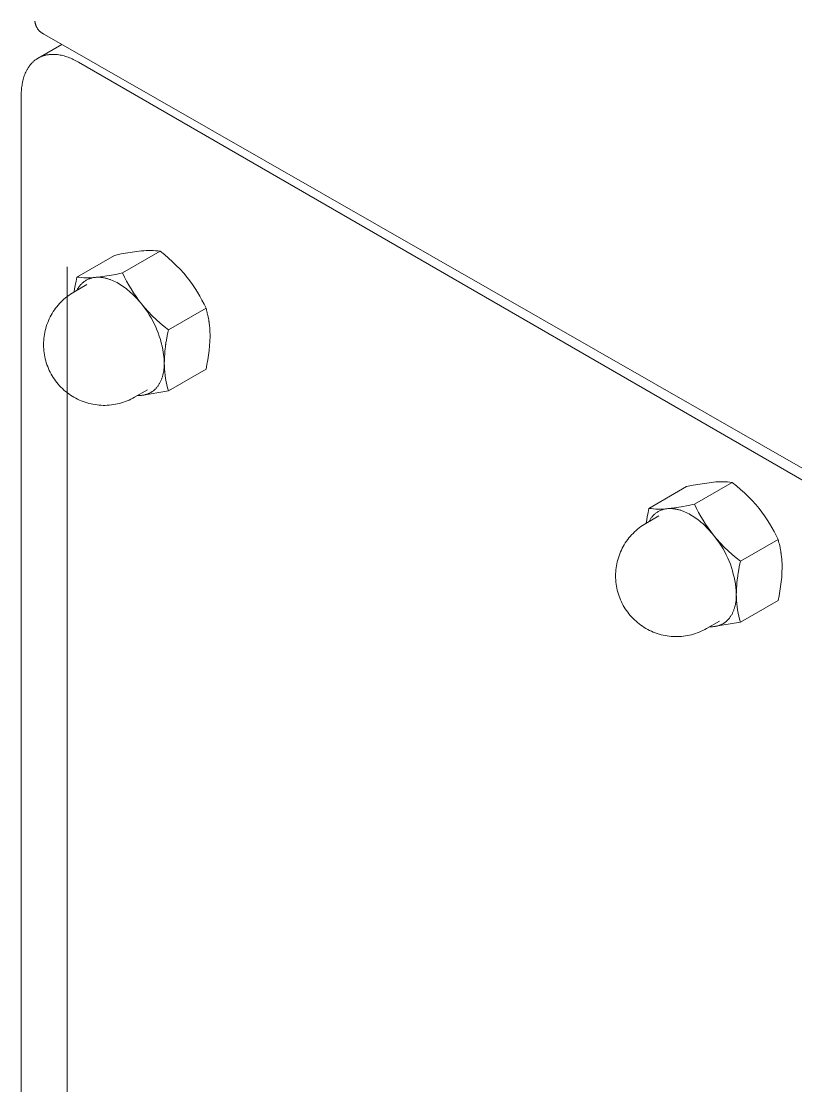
# Model space of a CAD drawing. Header units: millimetres. Extents: x -111 to 4919, y -143 to 3304.
# Drawn here: x 2769 to 2864.7, y 1771.6 to 1903.1 of the extents above; entities that cross this region are included whole.
import ezdxf

# ---------------------------------------------------------------- set-up
doc = ezdxf.new("R2010")
doc.units = ezdxf.units.MM
doc.layers.add('ZANO_R', color=7, linetype='Continuous', lineweight=0)

msp = doc.modelspace()

# ---------------------------------------------------------------- linework, layer by layer
at = {"layer": 'ZANO_R'}
for p, q in [((2770.7, 1903.05), (2770.69, 1903.12)), ((2770.71, 1902.99), (2770.7, 1903.05)), ((2770.72, 1902.92), (2770.71, 1902.99)), ((2770.73, 1902.86), (2770.72, 1902.92)), ((2770.75, 1902.79), (2770.73, 1902.86)), ((2770.77, 1902.73), (2770.75, 1902.79)), ((2770.79, 1902.67), (2770.77, 1902.73)), ((2770.81, 1902.6), (2770.79, 1902.67)), ((2770.83, 1902.54), (2770.81, 1902.6)), ((2770.86, 1902.48), (2770.83, 1902.54)), ((2770.89, 1902.42), (2770.86, 1902.48)), ((2770.92, 1902.36), (2770.89, 1902.42)), ((2770.95, 1902.31), (2770.92, 1902.36)), ((2770.98, 1902.25), (2770.95, 1902.31)), ((2771.02, 1902.19), (2770.98, 1902.25)), ((2771.06, 1902.14), (2771.02, 1902.19)), ((2771.1, 1902.09), (2771.06, 1902.14)), ((2771.14, 1902.04), (2771.1, 1902.09)), ((2771.18, 1901.99), (2771.14, 1902.04)), ((2771.23, 1901.94), (2771.18, 1901.99)), ((2771.27, 1901.89), (2771.23, 1901.94)), ((2771.32, 1901.85), (2771.27, 1901.89)), ((2771.37, 1901.8), (2771.32, 1901.85)), ((2771.42, 1901.76), (2771.37, 1901.8)), ((2771.47, 1901.72), (2771.42, 1901.76)), ((2771.53, 1901.68), (2771.47, 1901.72)), ((2771.58, 1901.65), (2771.53, 1901.68)), ((2771.64, 1901.61), (2771.58, 1901.65)), ((2771.7, 1901.58), (2771.64, 1901.61)), ((2771.75, 1901.55), (2771.7, 1901.58)), ((2771.75, 1901.55), (2771.81, 1901.51)), ((2771.81, 1901.51), (2771.88, 1901.48)), ((3086.08, 1721.65), (2771.88, 1901.48)), ((2771.08, 1898.56), (2774.01, 1900.26)), ((2770.26, 1897.9), (2770.31, 1897.96)), ((2770.31, 1897.96), (2770.37, 1898.01)), ((2770.37, 1898.01), (2770.42, 1898.07)), ((2770.42, 1898.07), (2770.47, 1898.12)), ((2770.47, 1898.12), (2770.53, 1898.17)), ((2770.53, 1898.17), (2770.59, 1898.22)), ((2770.59, 1898.22), (2770.65, 1898.27)), ((2770.65, 1898.27), (2770.7, 1898.31)), ((2770.7, 1898.31), (2770.76, 1898.36)), ((2770.76, 1898.36), (2770.83, 1898.4)), ((2770.83, 1898.4), (2770.89, 1898.44)), ((2770.89, 1898.44), (2770.95, 1898.48)), ((2770.95, 1898.48), (2771.01, 1898.52)), ((2771.01, 1898.52), (2771.08, 1898.56)), ((2771.08, 1898.56), (2771.14, 1898.6)), ((2771.14, 1898.6), (2771.21, 1898.63)), ((2771.21, 1898.63), (2771.28, 1898.67)), ((2771.28, 1898.67), (2771.34, 1898.7)), ((2771.34, 1898.7), (2771.41, 1898.73)), ((2771.41, 1898.73), (2771.48, 1898.76)), ((2771.48, 1898.76), (2771.55, 1898.79)), ((2771.55, 1898.79), (2771.62, 1898.81)), ((2771.62, 1898.81), (2771.69, 1898.84)), ((2771.69, 1898.84), (2771.76, 1898.86)), ((2771.76, 1898.86), (2771.84, 1898.88)), ((2771.84, 1898.88), (2771.91, 1898.9)), ((2771.91, 1898.9), (2771.98, 1898.92)), ((2771.98, 1898.92), (2772.06, 1898.94)), ((2772.06, 1898.94), (2772.13, 1898.96)), ((2772.13, 1898.96), (2772.21, 1898.97)), ((2772.21, 1898.97), (2772.28, 1898.98)), ((2772.28, 1898.98), (2772.36, 1898.99)), ((2772.36, 1898.99), (2772.44, 1899)), ((2772.44, 1899), (2772.52, 1899.01)), ((2772.52, 1899.01), (2772.59, 1899.02)), ((2772.59, 1899.02), (2772.67, 1899.02)), ((2772.67, 1899.02), (2772.75, 1899.03)), ((2772.75, 1899.03), (2772.83, 1899.03)), ((2772.83, 1899.03), (2772.91, 1899.03)), ((2772.91, 1899.03), (2772.99, 1899.03)), ((2772.99, 1899.03), (2773.07, 1899.03)), ((2773.07, 1899.03), (2773.15, 1899.02)), ((2773.15, 1899.02), (2773.31, 1899.01)), ((2773.31, 1899.01), (2773.47, 1899)), ((2773.47, 1899), (2773.64, 1898.97)), ((2773.64, 1898.97), (2773.8, 1898.95)), ((2773.8, 1898.95), (2773.97, 1898.91)), ((2773.97, 1898.91), (2774.13, 1898.88)), ((2774.13, 1898.88), (2774.3, 1898.83)), ((2774.3, 1898.83), (2774.46, 1898.78)), ((2774.46, 1898.78), (2774.63, 1898.73)), ((2774.63, 1898.73), (2774.79, 1898.67)), ((2774.79, 1898.67), (2774.95, 1898.61)), ((2774.95, 1898.61), (2775.12, 1898.55)), ((2775.12, 1898.55), (2775.28, 1898.48)), ((2775.28, 1898.48), (2775.44, 1898.4)), ((2775.44, 1898.4), (2775.6, 1898.32)), ((2775.6, 1898.32), (2775.76, 1898.24)), ((2775.76, 1898.24), (2775.92, 1898.16)), ((2775.92, 1898.16), (2776.08, 1898.07)), ((3080.13, 1722.52), (2776.08, 1898.07)), ((2769.44, 1896.55), (2769.5, 1896.7)), ((2769.5, 1896.7), (2769.57, 1896.85)), ((2769.57, 1896.85), (2769.64, 1897)), ((2769.64, 1897), (2769.68, 1897.07)), ((2769.68, 1897.07), (2769.72, 1897.14)), ((2769.72, 1897.14), (2769.76, 1897.21)), ((2769.76, 1897.21), (2769.8, 1897.28)), ((2769.8, 1897.28), (2769.84, 1897.35)), ((2769.84, 1897.35), (2769.88, 1897.41)), ((2769.88, 1897.41), (2769.92, 1897.48)), ((2769.92, 1897.48), (2769.97, 1897.54)), ((2769.97, 1897.54), (2770.02, 1897.61)), ((2770.02, 1897.61), (2770.06, 1897.67)), ((2770.06, 1897.67), (2770.11, 1897.73)), ((2770.11, 1897.73), (2770.16, 1897.79)), ((2770.16, 1897.79), (2770.21, 1897.85)), ((2770.21, 1897.85), (2770.26, 1897.9)), ((2769.1, 1895.23), (2769.12, 1895.4)), ((2769.12, 1895.4), (2769.16, 1895.57)), ((2769.16, 1895.57), (2769.19, 1895.74)), ((2769.19, 1895.74), (2769.23, 1895.91)), ((2769.23, 1895.91), (2769.28, 1896.07)), ((2769.28, 1896.07), (2769.33, 1896.24)), ((2769.33, 1896.24), (2769.38, 1896.39)), ((2769.38, 1896.39), (2769.44, 1896.55)), ((2769.01, 1894.34), (2769.02, 1894.52)), ((2769.01, 1894.17), (2769.01, 1894.34)), ((2769.01, 1893.98), (2769.01, 1894.17)), ((2769.01, 1893.98), (2769.01, 1572.29)), ((2769.02, 1894.52), (2769.03, 1894.7)), ((2769.03, 1894.7), (2769.05, 1894.88)), ((2769.05, 1894.88), (2769.07, 1895.06)), ((2769.07, 1895.06), (2769.1, 1895.23)), ((2780.52, 1874.19), (2781.35, 1874.37)), ((2781.35, 1874.37), (2782.18, 1874.51)), ((2781.53, 1872.02), (2786.18, 1874.7)), ((2782.18, 1874.51), (2783.02, 1874.64)), ((2783.02, 1874.64), (2783.86, 1874.74)), ((2783.86, 1874.74), (2784.15, 1874.76)), ((2784.15, 1874.76), (2784.44, 1874.78)), ((2784.44, 1874.78), (2784.73, 1874.79)), ((2784.73, 1874.79), (2785.02, 1874.79)), ((2785.02, 1874.79), (2785.31, 1874.78)), ((2785.31, 1874.78), (2785.6, 1874.76)), ((2785.6, 1874.76), (2785.89, 1874.74)), ((2785.89, 1874.74), (2786.18, 1874.7)), ((2786.18, 1874.7), (2786.7, 1874.29)), ((2786.7, 1874.29), (2787.21, 1873.86)), ((2780.52, 1874.19), (2775.88, 1871.51)), ((2787.21, 1873.86), (2787.7, 1873.41)), ((2787.7, 1873.41), (2788.17, 1872.95)), ((2788.17, 1872.95), (2788.64, 1872.47)), ((2774.66, 1575.55), (2774.66, 1872.76)), ((2779.87, 1871.7), (2779.04, 1871.57)), ((2780.71, 1871.84), (2779.87, 1871.7)), ((2781.53, 1872.02), (2780.71, 1871.84)), ((2781.77, 1871.51), (2781.53, 1872.02)), ((2788.64, 1872.47), (2789.08, 1871.98)), ((2789.08, 1871.98), (2789.51, 1871.47)), ((2775.51, 1869.66), (2777.1, 1870.58)), ((2775.67, 1870.47), (2775.6, 1870.07)), ((2775.77, 1870.99), (2775.67, 1870.47)), ((2775.88, 1871.51), (2775.77, 1870.99)), ((2776.16, 1871.48), (2775.88, 1871.51)), ((2776.12, 1870.28), (2776.07, 1870.21)), ((2776.18, 1870.36), (2776.12, 1870.28)), ((2776.45, 1871.45), (2776.16, 1871.48)), ((2776.24, 1870.44), (2776.18, 1870.36)), ((2776.3, 1870.51), (2776.24, 1870.44)), ((2776.36, 1870.58), (2776.3, 1870.51)), ((2776.43, 1870.65), (2776.36, 1870.58)), ((2776.5, 1870.72), (2776.43, 1870.65)), ((2776.74, 1871.43), (2776.45, 1871.45)), ((2776.57, 1870.78), (2776.5, 1870.72)), ((2776.64, 1870.84), (2776.57, 1870.78)), ((2776.71, 1870.9), (2776.64, 1870.84)), ((2776.79, 1870.96), (2776.71, 1870.9)), ((2777.04, 1871.42), (2776.74, 1871.43)), ((2776.87, 1871.01), (2776.79, 1870.96)), ((2776.95, 1871.06), (2776.87, 1871.01)), ((2777.03, 1871.11), (2776.95, 1871.06)), ((2777.11, 1871.16), (2777.03, 1871.11)), ((2777.33, 1871.42), (2777.04, 1871.42)), ((2777.2, 1871.2), (2777.11, 1871.16)), ((2777.28, 1871.24), (2777.2, 1871.2)), ((2777.37, 1871.28), (2777.28, 1871.24)), ((2777.62, 1871.43), (2777.33, 1871.42)), ((2777.46, 1871.31), (2777.37, 1871.28)), ((2777.55, 1871.34), (2777.46, 1871.31)), ((2777.64, 1871.37), (2777.55, 1871.34)), ((2777.91, 1871.45), (2777.62, 1871.43)), ((2777.73, 1871.39), (2777.64, 1871.37)), ((2777.82, 1871.42), (2777.73, 1871.39)), ((2777.92, 1871.44), (2777.82, 1871.42)), ((2778.2, 1871.47), (2777.91, 1871.45)), ((2778.01, 1871.45), (2777.92, 1871.44)), ((2778.1, 1871.46), (2778.01, 1871.45)), ((2778.2, 1871.47), (2778.1, 1871.46)), ((2779.04, 1871.57), (2778.2, 1871.47)), ((2778.28, 1871.48), (2778.2, 1871.47)), ((2778.35, 1871.48), (2778.28, 1871.48)), ((2778.43, 1871.49), (2778.35, 1871.48)), ((2778.51, 1871.49), (2778.43, 1871.49)), ((2778.59, 1871.48), (2778.51, 1871.49)), ((2778.68, 1871.48), (2778.59, 1871.48)), ((2778.76, 1871.48), (2778.68, 1871.48)), ((2778.84, 1871.47), (2778.76, 1871.48)), ((2778.93, 1871.46), (2778.84, 1871.47)), ((2779.01, 1871.45), (2778.93, 1871.46)), ((2779.1, 1871.44), (2779.01, 1871.45)), ((2779.18, 1871.42), (2779.1, 1871.44)), ((2779.27, 1871.41), (2779.18, 1871.42)), ((2779.36, 1871.39), (2779.27, 1871.41)), ((2779.45, 1871.37), (2779.36, 1871.39)), ((2779.54, 1871.34), (2779.45, 1871.37)), ((2779.63, 1871.32), (2779.54, 1871.34)), ((2779.72, 1871.29), (2779.63, 1871.32)), ((2779.81, 1871.26), (2779.72, 1871.29)), ((2779.9, 1871.23), (2779.81, 1871.26)), ((2779.99, 1871.2), (2779.9, 1871.23)), ((2780.09, 1871.17), (2779.99, 1871.2)), ((2780.27, 1871.09), (2780.09, 1871.17)), ((2780.46, 1871.01), (2780.27, 1871.09)), ((2780.65, 1870.92), (2780.46, 1871.01)), ((2780.84, 1870.82), (2780.65, 1870.92)), ((2781.03, 1870.71), (2780.84, 1870.82)), ((2781.22, 1870.6), (2781.03, 1870.71)), ((2781.41, 1870.48), (2781.22, 1870.6)), ((2781.59, 1870.35), (2781.41, 1870.48)), ((2781.78, 1870.22), (2781.59, 1870.35)), ((2782.02, 1871.01), (2781.77, 1871.51)), ((2782.29, 1870.52), (2782.02, 1871.01)), ((2782.58, 1870.04), (2782.29, 1870.52)), ((2789.51, 1871.47), (2789.85, 1871.03)), ((2789.85, 1871.03), (2790.18, 1870.58)), ((2790.18, 1870.58), (2790.49, 1870.11)), ((2774.47, 1868.93), (2774.67, 1869.09)), ((2774.67, 1869.09), (2774.87, 1869.24)), ((2774.87, 1869.24), (2775.08, 1869.39)), ((2775.08, 1869.39), (2775.29, 1869.53)), ((2775.29, 1869.53), (2775.51, 1869.66)), ((2775.6, 1870.07), (2775.54, 1869.67)), ((2775.93, 1869.96), (2775.89, 1869.87)), ((2775.97, 1870.04), (2775.93, 1869.96)), ((2776.02, 1870.13), (2775.97, 1870.04)), ((2776.07, 1870.21), (2776.02, 1870.13)), ((2781.97, 1870.08), (2781.78, 1870.22)), ((2782.15, 1869.93), (2781.97, 1870.08)), ((2782.34, 1869.78), (2782.15, 1869.93)), ((2782.52, 1869.62), (2782.34, 1869.78)), ((2782.69, 1869.46), (2782.52, 1869.62)), ((2782.87, 1869.57), (2782.58, 1870.04)), ((2782.87, 1869.29), (2782.69, 1869.46)), ((2783.19, 1869.1), (2782.87, 1869.57)), ((2783.04, 1869.12), (2782.87, 1869.29)), ((2783.21, 1868.95), (2783.04, 1869.12)), ((2783.51, 1868.65), (2783.19, 1869.1)), ((2790.49, 1870.11), (2790.79, 1869.64)), ((2790.79, 1869.64), (2791.08, 1869.16)), ((2791.08, 1869.16), (2791.34, 1868.67)), ((2773.25, 1867.65), (2773.41, 1867.85)), ((2773.41, 1867.85), (2773.57, 1868.05)), ((2773.57, 1868.05), (2773.74, 1868.24)), ((2773.74, 1868.24), (2773.91, 1868.42)), ((2773.91, 1868.42), (2774.09, 1868.6)), ((2774.09, 1868.6), (2774.28, 1868.77)), ((2774.28, 1868.77), (2774.47, 1868.93)), ((2783.38, 1868.77), (2783.21, 1868.95)), ((2783.54, 1868.58), (2783.38, 1868.77)), ((2783.86, 1868.21), (2783.51, 1868.65)), ((2783.7, 1868.4), (2783.54, 1868.58)), ((2783.86, 1868.21), (2783.7, 1868.4)), ((2784.29, 1867.7), (2783.86, 1868.21)), ((2784.12, 1867.88), (2783.86, 1868.21)), ((2784.37, 1867.54), (2784.12, 1867.88)), ((2784.73, 1867.21), (2784.29, 1867.7)), ((2791.84, 1867.66), (2787.19, 1864.98)), ((2791.34, 1868.67), (2791.6, 1868.17)), ((2791.6, 1868.17), (2791.84, 1867.66)), ((2791.84, 1867.66), (2791.89, 1867.47)), ((2772.37, 1866.12), (2772.47, 1866.35)), ((2772.47, 1866.35), (2772.58, 1866.58)), ((2772.58, 1866.58), (2772.7, 1866.8)), ((2772.7, 1866.8), (2772.83, 1867.02)), ((2772.83, 1867.02), (2772.96, 1867.24)), ((2772.96, 1867.24), (2773.1, 1867.45)), ((2773.1, 1867.45), (2773.25, 1867.65)), ((2784.61, 1867.2), (2784.37, 1867.54)), ((2784.83, 1866.85), (2784.61, 1867.2)), ((2785.19, 1866.73), (2784.73, 1867.21)), ((2785.05, 1866.49), (2784.83, 1866.85)), ((2785.25, 1866.12), (2785.05, 1866.49)), ((2785.67, 1866.27), (2785.19, 1866.73)), ((2791.9, 1867.42), (2791.89, 1867.47)), ((2791.9, 1867.42), (2791.94, 1867.27)), ((2791.97, 1867.16), (2791.94, 1867.27)), ((2791.97, 1867.16), (2792, 1867.07)), ((2792.04, 1866.87), (2792, 1867.07)), ((2792.04, 1866.87), (2792.05, 1866.81)), ((2792.07, 1866.72), (2792.05, 1866.81)), ((2792.07, 1866.72), (2792.09, 1866.65)), ((2792.11, 1866.56), (2792.09, 1866.65)), ((2792.11, 1866.56), (2792.13, 1866.45)), ((2792.14, 1866.38), (2792.13, 1866.45)), ((2792.14, 1866.38), (2792.17, 1866.23)), ((2771.97, 1864.92), (2772.03, 1865.16)), ((2772.03, 1865.16), (2772.1, 1865.41)), ((2772.1, 1865.41), (2772.18, 1865.65)), ((2772.18, 1865.65), (2772.27, 1865.89)), ((2772.27, 1865.89), (2772.37, 1866.12)), ((2785.44, 1865.75), (2785.25, 1866.12)), ((2785.62, 1865.37), (2785.44, 1865.75)), ((2785.78, 1864.99), (2785.62, 1865.37)), ((2786.16, 1865.82), (2785.67, 1866.27)), ((2786.67, 1865.39), (2786.16, 1865.82)), ((2787.19, 1864.98), (2786.67, 1865.39)), ((2792.17, 1866.2), (2792.17, 1866.23)), ((2792.17, 1866.2), (2792.2, 1866.02)), ((2792.21, 1865.99), (2792.2, 1866.02)), ((2792.21, 1865.99), (2792.23, 1865.8)), ((2792.24, 1865.76), (2792.23, 1865.8)), ((2792.24, 1865.76), (2792.26, 1865.58)), ((2792.3, 1865.17), (2792.26, 1865.58)), ((2792.3, 1865.17), (2792.31, 1865.12)), ((2792.32, 1864.98), (2792.31, 1865.12)), ((2771.78, 1863.67), (2771.8, 1863.92)), ((2771.8, 1863.92), (2771.83, 1864.17)), ((2771.83, 1864.17), (2771.87, 1864.42)), ((2771.87, 1864.42), (2771.91, 1864.67)), ((2771.91, 1864.67), (2771.97, 1864.92)), ((2785.94, 1864.6), (2785.78, 1864.99)), ((2786.07, 1864.2), (2785.94, 1864.6)), ((2786.2, 1863.8), (2786.07, 1864.2)), ((2786.31, 1863.4), (2786.2, 1863.8)), ((2786.94, 1863.68), (2786.95, 1863.76)), ((2787.03, 1864.2), (2786.95, 1863.76)), ((2787.03, 1864.2), (2787.05, 1864.32)), ((2787.08, 1864.46), (2787.05, 1864.32)), ((2787.08, 1864.46), (2787.12, 1864.66)), ((2787.19, 1864.98), (2787.12, 1864.66)), ((2792.32, 1864.98), (2792.32, 1864.89)), ((2792.33, 1864.76), (2792.32, 1864.89)), ((2792.32, 1863.6), (2792.34, 1864.18)), ((2792.33, 1864.76), (2792.33, 1864.66)), ((2792.34, 1864.49), (2792.33, 1864.66)), ((2792.34, 1864.49), (2792.34, 1864.42)), ((2792.34, 1864.18), (2792.34, 1864.42)), ((2771.76, 1863.42), (2771.78, 1863.67)), ((2771.76, 1863.16), (2771.76, 1863.42)), ((2771.76, 1862.91), (2771.76, 1863.16)), ((2771.78, 1862.66), (2771.76, 1862.91)), ((2771.8, 1862.4), (2771.78, 1862.66)), ((2771.83, 1862.15), (2771.8, 1862.4)), ((2786.41, 1862.99), (2786.31, 1863.4)), ((2786.49, 1862.58), (2786.41, 1862.99)), ((2786.56, 1862.17), (2786.49, 1862.58)), ((2786.76, 1862.4), (2786.75, 1862.31)), ((2786.76, 1862.4), (2786.78, 1862.61)), ((2786.79, 1862.66), (2786.78, 1862.61)), ((2786.79, 1862.66), (2786.82, 1862.88)), ((2786.82, 1862.91), (2786.85, 1863.12)), ((2786.82, 1862.91), (2786.82, 1862.88)), ((2786.86, 1863.17), (2786.85, 1863.12)), ((2786.86, 1863.17), (2786.88, 1863.35)), ((2786.89, 1863.42), (2786.88, 1863.35)), ((2786.89, 1863.42), (2786.92, 1863.56)), ((2786.94, 1863.68), (2786.92, 1863.56)), ((2792.16, 1861.85), (2792.23, 1862.43)), ((2792.23, 1862.43), (2792.29, 1863.01)), ((2792.29, 1863.01), (2792.32, 1863.6)), ((2771.87, 1861.9), (2771.83, 1862.15)), ((2771.91, 1861.65), (2771.87, 1861.9)), ((2771.97, 1861.41), (2771.91, 1861.65)), ((2772.03, 1861.16), (2771.97, 1861.41)), ((2772.1, 1860.92), (2772.03, 1861.16)), ((2786.62, 1861.75), (2786.56, 1862.17)), ((2786.66, 1861.33), (2786.62, 1861.75)), ((2786.68, 1860.92), (2786.66, 1861.33)), ((2786.68, 1860.92), (2786.69, 1861.08)), ((2786.69, 1861.4), (2786.7, 1861.51)), ((2786.69, 1861.4), (2786.69, 1861.23)), ((2786.69, 1861.16), (2786.69, 1861.23)), ((2786.69, 1861.16), (2786.69, 1861.08)), ((2786.7, 1861.65), (2786.73, 1861.98)), ((2786.7, 1861.65), (2786.7, 1861.51)), ((2786.73, 1861.98), (2786.75, 1862.31)), ((2791.96, 1860.69), (2792.07, 1861.27)), ((2792.07, 1861.27), (2792.16, 1861.85)), ((2772.18, 1860.68), (2772.1, 1860.92)), ((2772.27, 1860.44), (2772.18, 1860.68)), ((2772.37, 1860.2), (2772.27, 1860.44)), ((2772.47, 1859.97), (2772.37, 1860.2)), ((2772.58, 1859.75), (2772.47, 1859.97)), ((2786.58, 1859.73), (2786.61, 1859.92)), ((2786.61, 1859.92), (2786.64, 1860.12)), ((2786.64, 1860.12), (2786.66, 1860.31)), ((2786.66, 1860.31), (2786.67, 1860.51)), ((2786.67, 1860.51), (2786.68, 1860.71)), ((2786.69, 1860.52), (2786.68, 1860.92)), ((2786.68, 1860.71), (2786.68, 1860.92)), ((2786.71, 1860.13), (2786.69, 1860.52)), ((2786.74, 1859.74), (2786.71, 1860.13)), ((2787.19, 1857.44), (2791.84, 1860.12)), ((2791.84, 1860.12), (2791.96, 1860.69)), ((2772.7, 1859.52), (2772.58, 1859.75)), ((2772.83, 1859.3), (2772.7, 1859.52)), ((2772.96, 1859.09), (2772.83, 1859.3)), ((2773.1, 1858.88), (2772.96, 1859.09)), ((2773.25, 1858.67), (2773.1, 1858.88)), ((2773.41, 1858.47), (2773.25, 1858.67)), ((2773.57, 1858.28), (2773.41, 1858.47)), ((2786.1, 1858.37), (2786.15, 1858.45)), ((2786.15, 1858.45), (2786.18, 1858.52)), ((2786.18, 1858.52), (2786.22, 1858.6)), ((2786.22, 1858.6), (2786.26, 1858.68)), ((2786.26, 1858.68), (2786.29, 1858.76)), ((2786.29, 1858.76), (2786.33, 1858.84)), ((2786.33, 1858.84), (2786.36, 1858.93)), ((2786.36, 1858.93), (2786.39, 1859.01)), ((2786.39, 1859.01), (2786.42, 1859.1)), ((2786.42, 1859.1), (2786.45, 1859.18)), ((2786.45, 1859.18), (2786.47, 1859.27)), ((2786.47, 1859.27), (2786.5, 1859.36)), ((2786.5, 1859.36), (2786.52, 1859.45)), ((2786.52, 1859.45), (2786.54, 1859.55)), ((2786.54, 1859.55), (2786.56, 1859.64)), ((2786.56, 1859.64), (2786.58, 1859.73)), ((2786.78, 1859.35), (2786.74, 1859.74)), ((2786.84, 1858.96), (2786.78, 1859.35)), ((2786.91, 1858.58), (2786.84, 1858.96)), ((2786.99, 1858.2), (2786.91, 1858.58)), ((2773.74, 1858.09), (2773.57, 1858.28)), ((2773.91, 1857.9), (2773.74, 1858.09)), ((2774.09, 1857.73), (2773.91, 1857.9)), ((2774.28, 1857.55), (2774.09, 1857.73)), ((2774.47, 1857.39), (2774.28, 1857.55)), ((2774.67, 1857.23), (2774.47, 1857.39)), ((2774.87, 1857.08), (2774.67, 1857.23)), ((2783.01, 1856.67), (2784.6, 1857.59)), ((2783.86, 1856.89), (2787.19, 1857.44)), ((2784.74, 1857.11), (2784.81, 1857.14)), ((2784.81, 1857.14), (2784.87, 1857.17)), ((2784.87, 1857.17), (2784.94, 1857.21)), ((2784.94, 1857.21), (2785.01, 1857.24)), ((2785.01, 1857.24), (2785.07, 1857.28)), ((2785.07, 1857.28), (2785.14, 1857.32)), ((2785.14, 1857.32), (2785.2, 1857.37)), ((2785.2, 1857.37), (2785.27, 1857.41)), ((2785.27, 1857.41), (2785.33, 1857.46)), ((2785.33, 1857.46), (2785.39, 1857.5)), ((2785.39, 1857.5), (2785.45, 1857.55)), ((2785.45, 1857.55), (2785.51, 1857.61)), ((2785.51, 1857.61), (2785.56, 1857.66)), ((2785.56, 1857.66), (2785.62, 1857.72)), ((2785.62, 1857.72), (2785.67, 1857.77)), ((2785.67, 1857.77), (2785.73, 1857.83)), ((2785.73, 1857.83), (2785.78, 1857.89)), ((2785.78, 1857.89), (2785.83, 1857.96)), ((2785.83, 1857.96), (2785.88, 1858.02)), ((2785.88, 1858.02), (2785.93, 1858.09)), ((2785.93, 1858.09), (2785.97, 1858.16)), ((2785.97, 1858.16), (2786.02, 1858.23)), ((2786.02, 1858.23), (2786.06, 1858.3)), ((2786.06, 1858.3), (2786.1, 1858.37)), ((2787.08, 1857.81), (2786.99, 1858.2)), ((2787.19, 1857.44), (2787.08, 1857.81)), ((2775.08, 1856.93), (2774.87, 1857.08)), ((2775.29, 1856.8), (2775.08, 1856.93)), ((2775.51, 1856.67), (2775.29, 1856.8)), ((2775.73, 1856.54), (2775.51, 1856.67)), ((2775.96, 1856.43), (2775.73, 1856.54)), ((2776.19, 1856.32), (2775.96, 1856.43)), ((2776.42, 1856.22), (2776.19, 1856.32)), ((2776.65, 1856.13), (2776.42, 1856.22)), ((2776.89, 1856.04), (2776.65, 1856.13)), ((2777.14, 1855.97), (2776.89, 1856.04)), ((2777.38, 1855.9), (2777.14, 1855.97)), ((2777.63, 1855.84), (2777.38, 1855.9)), ((2777.87, 1855.79), (2777.63, 1855.84)), ((2780.89, 1855.84), (2780.64, 1855.79)), ((2781.14, 1855.9), (2780.89, 1855.84)), ((2781.38, 1855.97), (2781.14, 1855.9)), ((2781.63, 1856.04), (2781.38, 1855.97)), ((2781.86, 1856.13), (2781.63, 1856.04)), ((2782.1, 1856.22), (2781.86, 1856.13)), ((2782.33, 1856.32), (2782.1, 1856.22)), ((2782.56, 1856.43), (2782.33, 1856.32)), ((2782.79, 1856.54), (2782.56, 1856.43)), ((2783.01, 1856.67), (2782.79, 1856.54)), ((2783.34, 1856.86), (2783.6, 1856.87)), ((2783.39, 1856.88), (2783.5, 1856.88)), ((2783.5, 1856.88), (2783.62, 1856.88)), ((2783.6, 1856.87), (2783.86, 1856.89)), ((2783.62, 1856.88), (2783.74, 1856.88)), ((2783.74, 1856.88), (2783.86, 1856.89)), ((2783.86, 1856.89), (2783.93, 1856.9)), ((2783.93, 1856.9), (2784.01, 1856.91)), ((2784.01, 1856.91), (2784.08, 1856.92)), ((2784.08, 1856.92), (2784.16, 1856.93)), ((2784.16, 1856.93), (2784.23, 1856.95)), ((2784.23, 1856.95), (2784.31, 1856.97)), ((2784.31, 1856.97), (2784.38, 1856.99)), ((2784.38, 1856.99), (2784.45, 1857.01)), ((2784.45, 1857.01), (2784.53, 1857.03)), ((2784.53, 1857.03), (2784.6, 1857.05)), ((2784.6, 1857.05), (2784.67, 1857.08)), ((2784.67, 1857.08), (2784.74, 1857.11)), ((2778.12, 1855.75), (2777.87, 1855.79)), ((2778.37, 1855.71), (2778.12, 1855.75)), ((2778.63, 1855.69), (2778.37, 1855.71)), ((2778.88, 1855.67), (2778.63, 1855.69)), ((2779.13, 1855.66), (2778.88, 1855.67)), ((2779.39, 1855.66), (2779.13, 1855.66)), ((2779.64, 1855.67), (2779.39, 1855.66)), ((2779.89, 1855.69), (2779.64, 1855.67)), ((2780.14, 1855.71), (2779.89, 1855.69)), ((2780.4, 1855.75), (2780.14, 1855.71)), ((2780.64, 1855.79), (2780.4, 1855.75)), ((2851.23, 1845.62), (2846.59, 1842.93)), ((2851.23, 1845.62), (2852.06, 1845.79)), ((2852.06, 1845.79), (2852.89, 1845.94)), ((2852.24, 1843.44), (2856.89, 1846.12)), ((2852.89, 1845.94), (2853.73, 1846.06)), ((2853.73, 1846.06), (2854.57, 1846.16)), ((2854.57, 1846.16), (2854.86, 1846.19)), ((2854.86, 1846.19), (2855.15, 1846.21)), ((2855.15, 1846.21), (2855.44, 1846.21)), ((2855.44, 1846.21), (2855.73, 1846.21)), ((2855.73, 1846.21), (2856.02, 1846.2)), ((2856.02, 1846.2), (2856.31, 1846.19)), ((2856.31, 1846.19), (2856.6, 1846.16)), ((2856.6, 1846.16), (2856.89, 1846.12)), ((2856.89, 1846.12), (2857.41, 1845.71)), ((2857.41, 1845.71), (2857.92, 1845.28)), ((2857.92, 1845.28), (2858.41, 1844.83)), ((2858.41, 1844.83), (2858.89, 1844.37)), ((2858.89, 1844.37), (2859.35, 1843.89)), ((2846.59, 1842.93), (2846.48, 1842.41)), ((2846.88, 1842.9), (2846.59, 1842.93)), ((2847.17, 1842.87), (2846.88, 1842.9)), ((2847.46, 1842.85), (2847.17, 1842.87)), ((2847.75, 1842.84), (2847.46, 1842.85)), ((2848.04, 1842.84), (2847.75, 1842.84)), ((2848.08, 1842.7), (2847.99, 1842.66)), ((2848.33, 1842.85), (2848.04, 1842.84)), ((2848.17, 1842.73), (2848.08, 1842.7)), ((2848.26, 1842.76), (2848.17, 1842.73)), ((2848.35, 1842.79), (2848.26, 1842.76)), ((2848.62, 1842.87), (2848.33, 1842.85)), ((2848.44, 1842.82), (2848.35, 1842.79)), ((2848.53, 1842.84), (2848.44, 1842.82)), ((2848.63, 1842.86), (2848.53, 1842.84)), ((2848.91, 1842.9), (2848.62, 1842.87)), ((2848.72, 1842.87), (2848.63, 1842.86)), ((2848.81, 1842.89), (2848.72, 1842.87)), ((2848.91, 1842.9), (2848.81, 1842.89)), ((2849.75, 1842.99), (2848.91, 1842.9)), ((2848.99, 1842.9), (2848.91, 1842.9)), ((2849.06, 1842.91), (2848.99, 1842.9)), ((2849.14, 1842.91), (2849.06, 1842.91)), ((2849.22, 1842.91), (2849.14, 1842.91)), ((2849.3, 1842.91), (2849.22, 1842.91)), ((2849.39, 1842.9), (2849.3, 1842.91)), ((2849.47, 1842.9), (2849.39, 1842.9)), ((2849.55, 1842.89), (2849.47, 1842.9)), ((2849.64, 1842.88), (2849.55, 1842.89)), ((2849.72, 1842.87), (2849.64, 1842.88)), ((2849.81, 1842.86), (2849.72, 1842.87)), ((2850.58, 1843.12), (2849.75, 1842.99)), ((2849.89, 1842.84), (2849.81, 1842.86)), ((2849.98, 1842.83), (2849.89, 1842.84)), ((2850.07, 1842.81), (2849.98, 1842.83)), ((2850.16, 1842.79), (2850.07, 1842.81)), ((2850.25, 1842.77), (2850.16, 1842.79)), ((2850.34, 1842.74), (2850.25, 1842.77)), ((2850.43, 1842.72), (2850.34, 1842.74)), ((2850.52, 1842.69), (2850.43, 1842.72)), ((2850.61, 1842.66), (2850.52, 1842.69)), ((2851.42, 1843.27), (2850.58, 1843.12)), ((2852.24, 1843.44), (2851.42, 1843.27)), ((2852.48, 1842.93), (2852.24, 1843.44)), ((2852.73, 1842.44), (2852.48, 1842.93)), ((2859.35, 1843.89), (2859.79, 1843.4)), ((2859.79, 1843.4), (2860.22, 1842.9)), ((2860.22, 1842.9), (2860.56, 1842.45)), ((2846.22, 1841.08), (2847.81, 1842)), ((2846.31, 1841.5), (2846.25, 1841.1)), ((2846.38, 1841.89), (2846.31, 1841.5)), ((2846.48, 1842.41), (2846.38, 1841.89)), ((2846.64, 1841.38), (2846.6, 1841.3)), ((2846.68, 1841.47), (2846.64, 1841.38)), ((2846.73, 1841.55), (2846.68, 1841.47)), ((2846.78, 1841.63), (2846.73, 1841.55)), ((2846.83, 1841.71), (2846.78, 1841.63)), ((2846.89, 1841.78), (2846.83, 1841.71)), ((2846.95, 1841.86), (2846.89, 1841.78)), ((2847.01, 1841.93), (2846.95, 1841.86)), ((2847.07, 1842), (2847.01, 1841.93)), ((2847.14, 1842.07), (2847.07, 1842)), ((2847.21, 1842.14), (2847.14, 1842.07)), ((2847.28, 1842.2), (2847.21, 1842.14)), ((2847.35, 1842.26), (2847.28, 1842.2)), ((2847.42, 1842.32), (2847.35, 1842.26)), ((2847.5, 1842.38), (2847.42, 1842.32)), ((2847.58, 1842.43), (2847.5, 1842.38)), ((2847.66, 1842.48), (2847.58, 1842.43)), ((2847.74, 1842.53), (2847.66, 1842.48)), ((2847.82, 1842.58), (2847.74, 1842.53)), ((2847.91, 1842.62), (2847.82, 1842.58)), ((2847.99, 1842.66), (2847.91, 1842.62)), ((2850.7, 1842.62), (2850.61, 1842.66)), ((2850.8, 1842.59), (2850.7, 1842.62)), ((2850.98, 1842.51), (2850.8, 1842.59)), ((2851.17, 1842.43), (2850.98, 1842.51)), ((2851.36, 1842.34), (2851.17, 1842.43)), ((2851.55, 1842.24), (2851.36, 1842.34)), ((2851.74, 1842.14), (2851.55, 1842.24)), ((2851.93, 1842.02), (2851.74, 1842.14)), ((2852.12, 1841.9), (2851.93, 1842.02)), ((2852.3, 1841.78), (2852.12, 1841.9)), ((2852.49, 1841.64), (2852.3, 1841.78)), ((2852.68, 1841.5), (2852.49, 1841.64)), ((2852.86, 1841.36), (2852.68, 1841.5)), ((2853, 1841.94), (2852.73, 1842.44)), ((2853.05, 1841.2), (2852.86, 1841.36)), ((2853.29, 1841.46), (2853, 1841.94)), ((2853.59, 1840.99), (2853.29, 1841.46)), ((2860.56, 1842.45), (2860.89, 1842)), ((2860.89, 1842), (2861.2, 1841.53)), ((2861.2, 1841.53), (2861.5, 1841.06)), ((2844.8, 1840.02), (2844.99, 1840.19)), ((2844.99, 1840.19), (2845.18, 1840.36)), ((2845.18, 1840.36), (2845.38, 1840.52)), ((2845.38, 1840.52), (2845.58, 1840.67)), ((2845.58, 1840.67), (2845.79, 1840.81)), ((2845.79, 1840.81), (2846, 1840.95)), ((2846, 1840.95), (2846.22, 1841.08)), ((2853.23, 1841.05), (2853.05, 1841.2)), ((2853.41, 1840.88), (2853.23, 1841.05)), ((2853.58, 1840.72), (2853.41, 1840.88)), ((2853.75, 1840.54), (2853.58, 1840.72)), ((2853.9, 1840.53), (2853.59, 1840.99)), ((2853.92, 1840.37), (2853.75, 1840.54)), ((2854.23, 1840.07), (2853.9, 1840.53)), ((2854.09, 1840.19), (2853.92, 1840.37)), ((2854.25, 1840), (2854.09, 1840.19)), ((2854.57, 1839.63), (2854.23, 1840.07)), ((2861.5, 1841.06), (2861.79, 1840.58)), ((2861.79, 1840.58), (2862.05, 1840.09)), ((2862.05, 1840.09), (2862.31, 1839.59)), ((2843.67, 1838.66), (2843.81, 1838.87)), ((2843.81, 1838.87), (2843.96, 1839.07)), ((2843.96, 1839.07), (2844.12, 1839.27)), ((2844.12, 1839.27), (2844.28, 1839.47)), ((2844.28, 1839.47), (2844.45, 1839.66)), ((2844.45, 1839.66), (2844.62, 1839.84)), ((2844.62, 1839.84), (2844.8, 1840.02)), ((2854.41, 1839.82), (2854.25, 1840)), ((2854.57, 1839.63), (2854.41, 1839.82)), ((2855, 1839.12), (2854.57, 1839.63)), ((2854.83, 1839.3), (2854.57, 1839.63)), ((2855.08, 1838.97), (2854.83, 1839.3)), ((2855.44, 1838.63), (2855, 1839.12)), ((2855.32, 1838.62), (2855.08, 1838.97)), ((2862.55, 1839.08), (2857.9, 1836.4)), ((2862.31, 1839.59), (2862.55, 1839.08)), ((2862.55, 1839.08), (2862.6, 1838.89)), ((2862.61, 1838.84), (2862.6, 1838.89)), ((2862.61, 1838.84), (2862.66, 1838.69)), ((2842.98, 1837.31), (2843.08, 1837.54)), ((2843.08, 1837.54), (2843.18, 1837.77)), ((2843.18, 1837.77), (2843.29, 1838)), ((2843.29, 1838), (2843.41, 1838.22)), ((2843.41, 1838.22), (2843.54, 1838.44)), ((2843.54, 1838.44), (2843.67, 1838.66)), ((2855.54, 1838.27), (2855.32, 1838.62)), ((2855.9, 1838.15), (2855.44, 1838.63)), ((2855.76, 1837.91), (2855.54, 1838.27)), ((2855.96, 1837.55), (2855.76, 1837.91)), ((2856.38, 1837.69), (2855.9, 1838.15)), ((2856.15, 1837.17), (2855.96, 1837.55)), ((2856.87, 1837.25), (2856.38, 1837.69)), ((2862.68, 1838.58), (2862.66, 1838.69)), ((2862.68, 1838.58), (2862.71, 1838.49)), ((2862.75, 1838.3), (2862.71, 1838.49)), ((2862.75, 1838.3), (2862.75, 1838.28)), ((2862.79, 1838.14), (2862.75, 1838.28)), ((2862.79, 1838.14), (2862.8, 1838.08)), ((2862.82, 1837.98), (2862.8, 1838.08)), ((2862.82, 1837.98), (2862.84, 1837.87)), ((2862.85, 1837.81), (2862.84, 1837.87)), ((2862.85, 1837.81), (2862.88, 1837.66)), ((2862.89, 1837.62), (2862.88, 1837.66)), ((2862.89, 1837.62), (2862.91, 1837.44)), ((2862.92, 1837.41), (2862.91, 1837.44)), ((2862.92, 1837.41), (2862.95, 1837.22)), ((2842.58, 1835.85), (2842.62, 1836.09)), ((2842.62, 1836.09), (2842.68, 1836.34)), ((2842.68, 1836.34), (2842.74, 1836.59)), ((2842.74, 1836.59), (2842.81, 1836.83)), ((2842.81, 1836.83), (2842.89, 1837.07)), ((2842.89, 1837.07), (2842.98, 1837.31)), ((2856.33, 1836.79), (2856.15, 1837.17)), ((2856.49, 1836.41), (2856.33, 1836.79)), ((2856.65, 1836.02), (2856.49, 1836.41)), ((2857.38, 1836.82), (2856.87, 1837.25)), ((2857.9, 1836.4), (2857.38, 1836.82)), ((2857.9, 1836.4), (2857.83, 1836.08)), ((2862.95, 1837.18), (2862.95, 1837.22)), ((2862.95, 1837.18), (2862.97, 1837)), ((2863.01, 1836.6), (2862.97, 1837)), ((2863.01, 1836.6), (2863.02, 1836.55)), ((2863.03, 1836.4), (2863.02, 1836.55)), ((2863.03, 1836.4), (2863.03, 1836.31)), ((2863.04, 1836.18), (2863.03, 1836.31)), ((2863.04, 1836.18), (2863.04, 1836.08)), ((2842.47, 1834.84), (2842.49, 1835.09)), ((2842.47, 1834.58), (2842.47, 1834.84)), ((2842.49, 1835.09), (2842.51, 1835.34)), ((2842.51, 1835.34), (2842.54, 1835.6)), ((2842.54, 1835.6), (2842.58, 1835.85)), ((2856.78, 1835.62), (2856.65, 1836.02)), ((2856.91, 1835.22), (2856.78, 1835.62)), ((2857.02, 1834.82), (2856.91, 1835.22)), ((2857.12, 1834.41), (2857.02, 1834.82)), ((2857.61, 1834.85), (2857.59, 1834.77)), ((2857.61, 1834.85), (2857.63, 1834.98)), ((2857.65, 1835.1), (2857.63, 1834.98)), ((2857.65, 1835.1), (2857.66, 1835.18)), ((2857.74, 1835.62), (2857.66, 1835.18)), ((2857.74, 1835.62), (2857.76, 1835.74)), ((2857.79, 1835.88), (2857.76, 1835.74)), ((2857.79, 1835.88), (2857.83, 1836.08)), ((2863, 1834.43), (2863.03, 1835.02)), ((2863.03, 1835.02), (2863.05, 1835.61)), ((2863.05, 1835.92), (2863.04, 1836.08)), ((2863.05, 1835.92), (2863.05, 1835.84)), ((2863.05, 1835.61), (2863.05, 1835.84)), ((2842.47, 1834.33), (2842.47, 1834.58)), ((2842.49, 1834.08), (2842.47, 1834.33)), ((2842.51, 1833.83), (2842.49, 1834.08)), ((2842.54, 1833.57), (2842.51, 1833.83)), ((2842.58, 1833.32), (2842.54, 1833.57)), ((2857.2, 1834), (2857.12, 1834.41)), ((2857.27, 1833.59), (2857.2, 1834)), ((2857.33, 1833.17), (2857.27, 1833.59)), ((2857.44, 1833.4), (2857.46, 1833.73)), ((2857.47, 1833.82), (2857.46, 1833.73)), ((2857.47, 1833.82), (2857.5, 1834.03)), ((2857.5, 1834.08), (2857.53, 1834.3)), ((2857.5, 1834.08), (2857.5, 1834.03)), ((2857.53, 1834.33), (2857.56, 1834.54)), ((2857.53, 1834.33), (2857.53, 1834.3)), ((2857.57, 1834.59), (2857.56, 1834.54)), ((2857.57, 1834.59), (2857.59, 1834.77)), ((2862.87, 1833.27), (2862.94, 1833.85)), ((2862.94, 1833.85), (2863, 1834.43)), ((2842.62, 1833.07), (2842.58, 1833.32)), ((2842.68, 1832.83), (2842.62, 1833.07)), ((2842.74, 1832.58), (2842.68, 1832.83)), ((2842.81, 1832.34), (2842.74, 1832.58)), ((2842.89, 1832.1), (2842.81, 1832.34)), ((2857.37, 1832.76), (2857.33, 1833.17)), ((2857.39, 1832.34), (2857.37, 1832.76)), ((2857.39, 1832.34), (2857.4, 1832.5)), ((2857.4, 1831.95), (2857.39, 1832.34)), ((2857.39, 1832.14), (2857.39, 1832.34)), ((2857.4, 1832.82), (2857.41, 1832.93)), ((2857.4, 1832.82), (2857.4, 1832.65)), ((2857.4, 1832.58), (2857.4, 1832.65)), ((2857.4, 1832.58), (2857.4, 1832.5)), ((2857.41, 1833.07), (2857.44, 1833.4)), ((2857.41, 1833.07), (2857.41, 1832.93)), ((2862.67, 1832.11), (2862.78, 1832.69)), ((2862.78, 1832.69), (2862.87, 1833.27)), ((2842.98, 1831.86), (2842.89, 1832.1)), ((2843.08, 1831.63), (2842.98, 1831.86)), ((2843.18, 1831.4), (2843.08, 1831.63)), ((2843.29, 1831.17), (2843.18, 1831.4)), ((2843.41, 1830.94), (2843.29, 1831.17)), ((2843.54, 1830.73), (2843.41, 1830.94)), ((2857.21, 1830.78), (2857.23, 1830.88)), ((2857.23, 1830.88), (2857.25, 1830.97)), ((2857.25, 1830.97), (2857.27, 1831.06)), ((2857.27, 1831.06), (2857.29, 1831.15)), ((2857.29, 1831.15), (2857.32, 1831.34)), ((2857.32, 1831.34), (2857.35, 1831.54)), ((2857.35, 1831.54), (2857.37, 1831.74)), ((2857.37, 1831.74), (2857.38, 1831.93)), ((2857.38, 1831.93), (2857.39, 1832.14)), ((2857.42, 1831.56), (2857.4, 1831.95)), ((2857.45, 1831.16), (2857.42, 1831.56)), ((2857.49, 1830.78), (2857.45, 1831.16)), ((2857.9, 1828.86), (2862.55, 1831.54)), ((2862.55, 1831.54), (2862.67, 1832.11)), ((2843.67, 1830.51), (2843.54, 1830.73)), ((2843.81, 1830.3), (2843.67, 1830.51)), ((2843.96, 1830.09), (2843.81, 1830.3)), ((2844.12, 1829.89), (2843.96, 1830.09)), ((2844.28, 1829.7), (2844.12, 1829.89)), ((2844.45, 1829.51), (2844.28, 1829.7)), ((2856.59, 1829.44), (2856.64, 1829.51)), ((2856.64, 1829.51), (2856.68, 1829.58)), ((2856.68, 1829.58), (2856.73, 1829.65)), ((2856.73, 1829.65), (2856.77, 1829.72)), ((2856.77, 1829.72), (2856.82, 1829.79)), ((2856.82, 1829.79), (2856.86, 1829.87)), ((2856.86, 1829.87), (2856.9, 1829.94)), ((2856.9, 1829.94), (2856.93, 1830.02)), ((2856.93, 1830.02), (2856.97, 1830.1)), ((2856.97, 1830.1), (2857.01, 1830.18)), ((2857.01, 1830.18), (2857.04, 1830.26)), ((2857.04, 1830.26), (2857.07, 1830.35)), ((2857.07, 1830.35), (2857.1, 1830.43)), ((2857.1, 1830.43), (2857.13, 1830.52)), ((2857.13, 1830.52), (2857.16, 1830.61)), ((2857.16, 1830.61), (2857.18, 1830.7)), ((2857.18, 1830.7), (2857.21, 1830.78)), ((2857.55, 1830.39), (2857.49, 1830.78)), ((2857.62, 1830), (2857.55, 1830.39)), ((2857.7, 1829.62), (2857.62, 1830)), ((2857.79, 1829.24), (2857.7, 1829.62)), ((2844.62, 1829.33), (2844.45, 1829.51)), ((2844.8, 1829.15), (2844.62, 1829.33)), ((2844.99, 1828.98), (2844.8, 1829.15)), ((2845.18, 1828.81), (2844.99, 1828.98)), ((2845.38, 1828.65), (2845.18, 1828.81)), ((2845.58, 1828.5), (2845.38, 1828.65)), ((2845.79, 1828.36), (2845.58, 1828.5)), ((2846, 1828.22), (2845.79, 1828.36)), ((2846.22, 1828.09), (2846, 1828.22)), ((2853.72, 1828.09), (2855.31, 1829.01)), ((2854.05, 1828.28), (2854.31, 1828.29)), ((2854.1, 1828.31), (2854.21, 1828.3)), ((2854.21, 1828.3), (2854.33, 1828.3)), ((2854.31, 1828.29), (2854.57, 1828.32)), ((2854.33, 1828.3), (2854.45, 1828.31)), ((2854.45, 1828.31), (2854.57, 1828.32)), ((2854.57, 1828.32), (2857.9, 1828.86)), ((2854.57, 1828.32), (2854.64, 1828.32)), ((2854.64, 1828.32), (2854.72, 1828.33)), ((2854.72, 1828.33), (2854.79, 1828.34)), ((2854.79, 1828.34), (2854.87, 1828.36)), ((2854.87, 1828.36), (2854.94, 1828.37)), ((2854.94, 1828.37), (2855.02, 1828.39)), ((2855.02, 1828.39), (2855.09, 1828.41)), ((2855.09, 1828.41), (2855.16, 1828.43)), ((2855.16, 1828.43), (2855.24, 1828.45)), ((2855.24, 1828.45), (2855.31, 1828.48)), ((2855.31, 1828.48), (2855.38, 1828.5)), ((2855.38, 1828.5), (2855.45, 1828.53)), ((2855.45, 1828.53), (2855.52, 1828.56)), ((2855.52, 1828.56), (2855.59, 1828.6)), ((2855.59, 1828.6), (2855.65, 1828.63)), ((2855.65, 1828.63), (2855.72, 1828.67)), ((2855.72, 1828.67), (2855.79, 1828.71)), ((2855.79, 1828.71), (2855.85, 1828.75)), ((2855.85, 1828.75), (2855.91, 1828.79)), ((2855.91, 1828.79), (2855.98, 1828.83)), ((2855.98, 1828.83), (2856.04, 1828.88)), ((2856.04, 1828.88), (2856.1, 1828.93)), ((2856.1, 1828.93), (2856.16, 1828.98)), ((2856.16, 1828.98), (2856.22, 1829.03)), ((2856.22, 1829.03), (2856.27, 1829.08)), ((2856.27, 1829.08), (2856.33, 1829.14)), ((2856.33, 1829.14), (2856.38, 1829.2)), ((2856.38, 1829.2), (2856.44, 1829.26)), ((2856.44, 1829.26), (2856.49, 1829.32)), ((2856.49, 1829.32), (2856.54, 1829.38)), ((2856.54, 1829.38), (2856.59, 1829.44)), ((2857.9, 1828.86), (2857.79, 1829.24)), ((2846.44, 1827.97), (2846.22, 1828.09)), ((2846.67, 1827.85), (2846.44, 1827.97)), ((2846.9, 1827.74), (2846.67, 1827.85)), ((2847.13, 1827.64), (2846.9, 1827.74)), ((2847.37, 1827.55), (2847.13, 1827.64)), ((2847.6, 1827.47), (2847.37, 1827.55)), ((2847.85, 1827.39), (2847.6, 1827.47)), ((2848.09, 1827.32), (2847.85, 1827.39)), ((2848.34, 1827.26), (2848.09, 1827.32)), ((2848.58, 1827.21), (2848.34, 1827.26)), ((2848.83, 1827.17), (2848.58, 1827.21)), ((2849.09, 1827.14), (2848.83, 1827.17)), ((2849.34, 1827.11), (2849.09, 1827.14)), ((2849.59, 1827.09), (2849.34, 1827.11)), ((2849.84, 1827.09), (2849.59, 1827.09)), ((2850.1, 1827.09), (2849.84, 1827.09)), ((2850.35, 1827.09), (2850.1, 1827.09)), ((2850.6, 1827.11), (2850.35, 1827.09)), ((2850.85, 1827.14), (2850.6, 1827.11)), ((2851.11, 1827.17), (2850.85, 1827.14)), ((2851.36, 1827.21), (2851.11, 1827.17)), ((2851.6, 1827.26), (2851.36, 1827.21)), ((2851.85, 1827.32), (2851.6, 1827.26)), ((2852.09, 1827.39), (2851.85, 1827.32)), ((2852.34, 1827.47), (2852.09, 1827.39)), ((2852.57, 1827.55), (2852.34, 1827.47)), ((2852.81, 1827.64), (2852.57, 1827.55)), ((2853.04, 1827.74), (2852.81, 1827.64)), ((2853.27, 1827.85), (2853.04, 1827.74)), ((2853.5, 1827.97), (2853.27, 1827.85)), ((2853.72, 1828.09), (2853.5, 1827.97))]:
    msp.add_line(p, q, dxfattribs=at)

doc.saveas('drawing.dxf')
